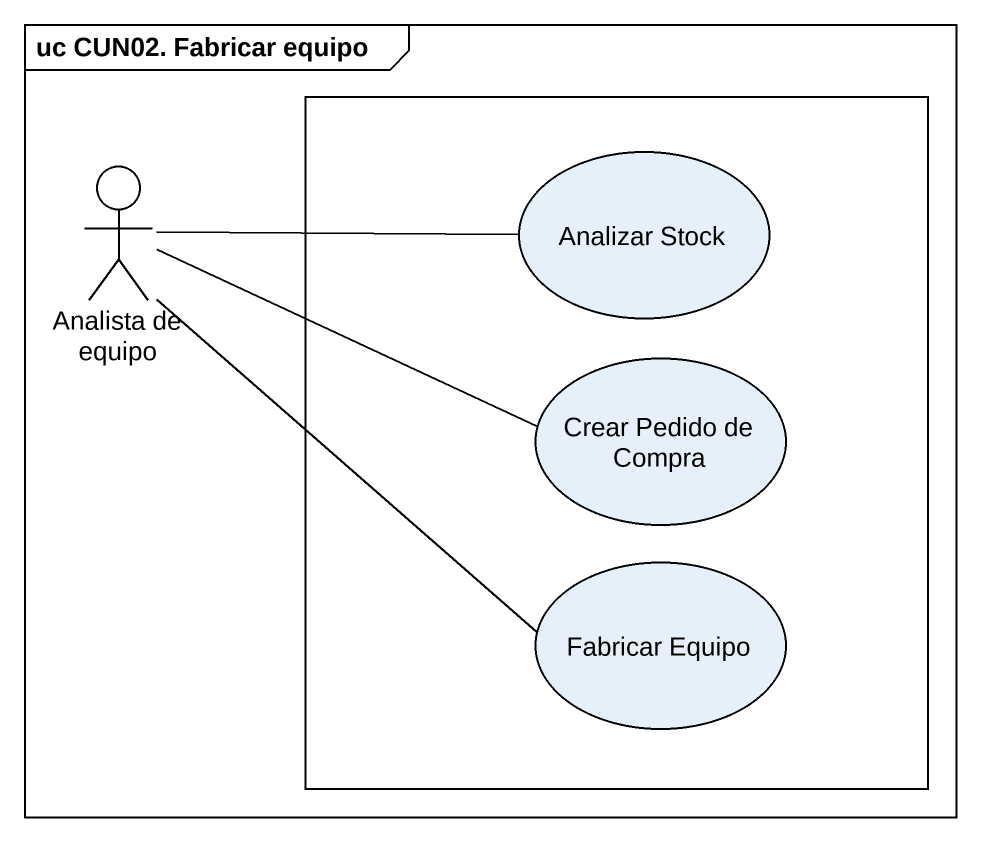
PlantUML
@startuml
mainframe uc CUN02. Fabricar equipo
rectangle " " as rectangle1 {
  usecase "Analizar Stock" as Analizar_Stock
  usecase "Crear Pedido de Compra" as Crear_Pedido_de_Compra
  usecase "Fabricar Equipo" as Fabricar_Equipo
}
actor "Analista de equipo" as Analista_de_equipo
Analista_de_equipo -right- Analizar_Stock
Analista_de_equipo -right- Crear_Pedido_de_Compra
Analista_de_equipo -- Fabricar_Equipo
@enduml
